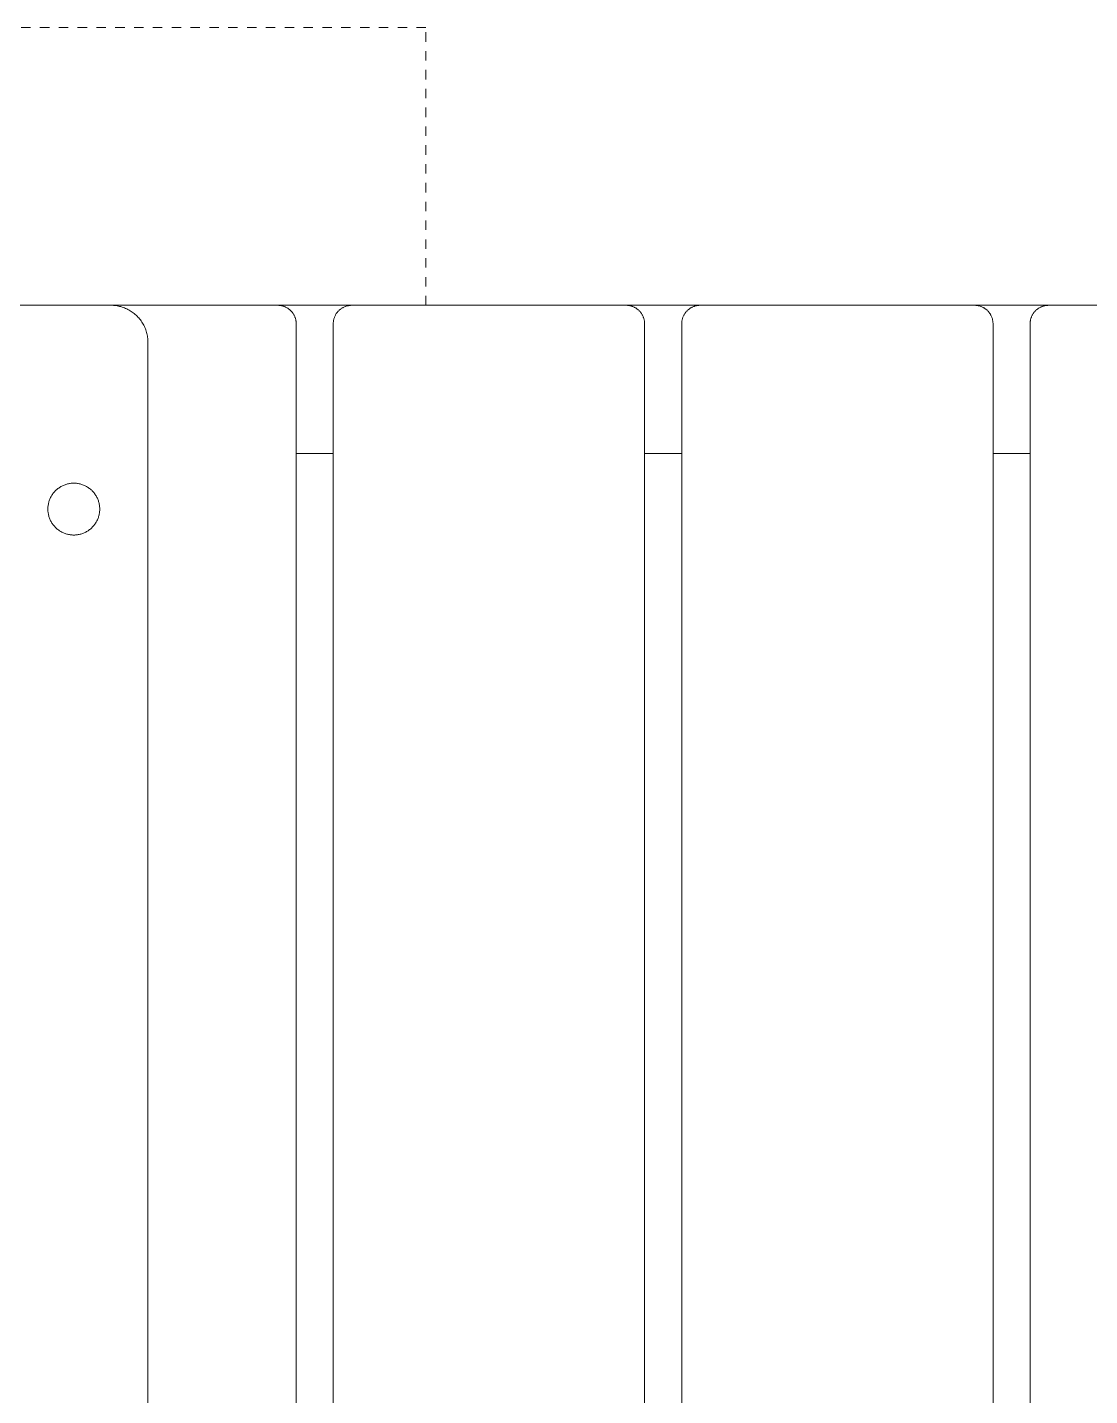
# Model space of a CAD drawing. Header units: inches. Extents: x -2 to 171, y -5 to 121.
# Drawn here: x 10.64 to 21.92, y 57.34 to 71.88 of the extents above; entities that cross this region are included whole.
import ezdxf

# ---------------------------------------------------------------- set-up
doc = ezdxf.new("R2010")
doc.units = ezdxf.units.IN
doc.linetypes.add('HIDDEN', pattern=[1.905, 1.27, -0.635])
doc.layers.add('ZANO_R', color=7, linetype='Continuous', lineweight=0)
doc.layers.add('ZANO_R_przerywana', color=250, linetype='HIDDEN', lineweight=0)

msp = doc.modelspace()

# ---------------------------------------------------------------- linework, layer by layer
at = {"layer": 'ZANO_R'}
for p, q in [((10.38363, 68.92789), (13.29701, 68.92789)), ((11.52536, 68.92789), (11.5388, 68.92766)), ((11.5388, 68.92766), (11.55223, 68.92697)), ((11.55223, 68.92697), (11.56562, 68.92583)), ((11.56562, 68.92583), (11.57897, 68.92422)), ((11.57897, 68.92422), (11.59225, 68.92216)), ((11.59225, 68.92216), (11.60546, 68.91965)), ((11.60546, 68.91965), (11.61857, 68.9167)), ((11.61857, 68.9167), (11.63158, 68.91329)), ((11.63158, 68.91329), (11.64446, 68.90944)), ((11.64446, 68.90944), (11.6572, 68.90516)), ((11.6572, 68.90516), (11.66979, 68.90044)), ((13.30373, 68.92777), (13.29701, 68.92789)), ((14.08005, 68.92789), (13.30138, 68.92789)), ((13.31045, 68.92743), (13.30373, 68.92777)), ((13.31714, 68.92686), (13.31045, 68.92743)), ((13.32382, 68.92606), (13.31714, 68.92686)), ((13.33046, 68.92503), (13.32382, 68.92606)), ((13.33706, 68.92377), (13.33046, 68.92503)), ((13.34362, 68.92229), (13.33706, 68.92377)), ((13.35012, 68.92059), (13.34362, 68.92229)), ((13.35656, 68.91867), (13.35012, 68.92059)), ((13.36293, 68.91652), (13.35656, 68.91867)), ((13.36923, 68.91416), (13.36293, 68.91652)), ((13.37544, 68.91159), (13.36923, 68.91416)), ((13.38156, 68.90881), (13.37544, 68.91159)), ((13.38758, 68.90582), (13.38156, 68.90881)), ((13.39349, 68.90263), (13.38758, 68.90582)), ((13.98794, 68.90263), (13.99385, 68.90582)), ((13.99385, 68.90582), (13.99987, 68.90881)), ((13.99987, 68.90881), (14.00599, 68.91159)), ((14.00599, 68.91159), (14.0122, 68.91416)), ((14.0122, 68.91416), (14.01849, 68.91652)), ((14.01849, 68.91652), (14.02486, 68.91867)), ((14.02486, 68.91867), (14.0313, 68.92059)), ((14.0313, 68.92059), (14.03781, 68.92229)), ((14.03781, 68.92229), (14.04436, 68.92377)), ((14.04436, 68.92377), (14.05097, 68.92503)), ((14.05097, 68.92503), (14.05761, 68.92606)), ((14.05761, 68.92606), (14.06428, 68.92686)), ((14.06428, 68.92686), (14.07098, 68.92743)), ((14.07098, 68.92743), (14.07769, 68.92777)), ((14.07769, 68.92777), (14.08441, 68.92789)), ((14.08441, 68.92789), (16.9978, 68.92789)), ((17.00452, 68.92777), (16.9978, 68.92789)), ((17.78083, 68.92789), (17.00217, 68.92789)), ((17.01123, 68.92743), (17.00452, 68.92777)), ((17.01793, 68.92686), (17.01123, 68.92743)), ((17.02461, 68.92606), (17.01793, 68.92686)), ((17.03125, 68.92503), (17.02461, 68.92606)), ((17.03785, 68.92377), (17.03125, 68.92503)), ((17.04441, 68.92229), (17.03785, 68.92377)), ((17.05091, 68.92059), (17.04441, 68.92229)), ((17.05735, 68.91867), (17.05091, 68.92059)), ((17.06372, 68.91652), (17.05735, 68.91867)), ((17.07002, 68.91416), (17.06372, 68.91652)), ((17.07623, 68.91159), (17.07002, 68.91416)), ((17.08234, 68.90881), (17.07623, 68.91159)), ((17.08836, 68.90582), (17.08234, 68.90881)), ((17.09428, 68.90263), (17.08836, 68.90582)), ((17.68872, 68.90263), (17.69464, 68.90582)), ((17.69464, 68.90582), (17.70066, 68.90881)), ((17.70066, 68.90881), (17.70678, 68.91159)), ((17.70678, 68.91159), (17.71299, 68.91416)), ((17.71299, 68.91416), (17.71928, 68.91652)), ((17.71928, 68.91652), (17.72565, 68.91867)), ((17.72565, 68.91867), (17.73209, 68.92059)), ((17.73209, 68.92059), (17.7386, 68.92229)), ((17.7386, 68.92229), (17.74515, 68.92377)), ((17.74515, 68.92377), (17.75176, 68.92503)), ((17.75176, 68.92503), (17.7584, 68.92606)), ((17.7584, 68.92606), (17.76507, 68.92686)), ((17.76507, 68.92686), (17.77177, 68.92743)), ((17.77177, 68.92743), (17.77848, 68.92777)), ((17.77848, 68.92777), (17.7852, 68.92789)), ((17.7852, 68.92789), (20.69859, 68.92789)), ((20.70531, 68.92777), (20.69859, 68.92789)), ((21.48162, 68.92789), (20.70296, 68.92789)), ((20.71202, 68.92743), (20.70531, 68.92777)), ((20.71872, 68.92686), (20.71202, 68.92743)), ((20.72539, 68.92606), (20.71872, 68.92686)), ((20.73204, 68.92503), (20.72539, 68.92606)), ((20.73864, 68.92377), (20.73204, 68.92503)), ((20.7452, 68.92229), (20.73864, 68.92377)), ((20.7517, 68.92059), (20.7452, 68.92229)), ((20.75814, 68.91867), (20.7517, 68.92059)), ((20.76451, 68.91652), (20.75814, 68.91867)), ((20.7708, 68.91416), (20.76451, 68.91652)), ((20.77701, 68.91159), (20.7708, 68.91416)), ((20.78313, 68.90881), (20.77701, 68.91159)), ((20.78915, 68.90582), (20.78313, 68.90881)), ((20.79507, 68.90263), (20.78915, 68.90582)), ((21.38951, 68.90263), (21.39543, 68.90582)), ((21.39543, 68.90582), (21.40145, 68.90881)), ((21.40145, 68.90881), (21.40757, 68.91159)), ((21.40757, 68.91159), (21.41378, 68.91416)), ((21.41378, 68.91416), (21.42007, 68.91652)), ((21.42007, 68.91652), (21.42644, 68.91867)), ((21.42644, 68.91867), (21.43288, 68.92059)), ((21.43288, 68.92059), (21.43938, 68.92229)), ((21.43938, 68.92229), (21.44594, 68.92377)), ((21.44594, 68.92377), (21.45254, 68.92503)), ((21.45254, 68.92503), (21.45919, 68.92606)), ((21.45919, 68.92606), (21.46586, 68.92686)), ((21.46586, 68.92686), (21.47256, 68.92743)), ((21.47256, 68.92743), (21.47927, 68.92777)), ((21.47927, 68.92777), (21.48599, 68.92789)), ((21.48599, 68.92789), (24.39938, 68.92789)), ((11.66979, 68.90044), (11.68221, 68.8953)), ((11.68221, 68.8953), (11.69445, 68.88973)), ((11.69445, 68.88973), (11.70649, 68.88375)), ((11.70649, 68.88375), (11.71832, 68.87736)), ((11.71832, 68.87736), (11.72992, 68.87057)), ((11.72992, 68.87057), (11.74128, 68.86339)), ((11.74128, 68.86339), (11.7524, 68.85583)), ((11.7524, 68.85583), (11.76325, 68.84789)), ((11.76325, 68.84789), (11.77382, 68.83959)), ((11.77382, 68.83959), (11.7841, 68.83093)), ((11.7841, 68.83093), (11.79408, 68.82192)), ((11.79408, 68.82192), (11.80375, 68.81258)), ((11.80375, 68.81258), (11.81309, 68.80291)), ((11.81309, 68.80291), (11.8221, 68.79293)), ((11.8221, 68.79293), (11.83076, 68.78265)), ((11.83076, 68.78265), (11.83906, 68.77208)), ((11.83906, 68.77208), (11.847, 68.76123)), ((11.847, 68.76123), (11.85456, 68.75011)), ((13.39929, 68.89923), (13.39349, 68.90263)), ((13.40498, 68.89564), (13.39929, 68.89923)), ((13.41053, 68.89186), (13.40498, 68.89564)), ((13.41596, 68.88789), (13.41053, 68.89186)), ((13.42124, 68.88374), (13.41596, 68.88789)), ((13.42638, 68.87941), (13.42124, 68.88374)), ((13.43137, 68.8749), (13.42638, 68.87941)), ((13.43621, 68.87023), (13.43137, 68.8749)), ((13.44088, 68.8654), (13.43621, 68.87023)), ((13.44538, 68.86041), (13.44088, 68.8654)), ((13.44971, 68.85527), (13.44538, 68.86041)), ((13.45386, 68.84998), (13.44971, 68.85527)), ((13.45783, 68.84456), (13.45386, 68.84998)), ((13.46162, 68.839), (13.45783, 68.84456)), ((13.46521, 68.83332), (13.46162, 68.839)), ((13.4686, 68.82752), (13.46521, 68.83332)), ((13.47179, 68.8216), (13.4686, 68.82752)), ((13.47478, 68.81558), (13.47179, 68.8216)), ((13.47757, 68.80946), (13.47478, 68.81558)), ((13.48014, 68.80325), (13.47757, 68.80946)), ((13.4825, 68.79696), (13.48014, 68.80325)), ((13.48464, 68.79059), (13.4825, 68.79696)), ((13.48656, 68.78415), (13.48464, 68.79059)), ((13.48827, 68.77765), (13.48656, 68.78415)), ((13.48975, 68.77109), (13.48827, 68.77765)), ((13.491, 68.76449), (13.48975, 68.77109)), ((13.49203, 68.75784), (13.491, 68.76449)), ((13.8894, 68.75784), (13.89043, 68.76449)), ((13.89043, 68.76449), (13.89168, 68.77109)), ((13.89168, 68.77109), (13.89316, 68.77765)), ((13.89316, 68.77765), (13.89486, 68.78415)), ((13.89486, 68.78415), (13.89679, 68.79059)), ((13.89679, 68.79059), (13.89893, 68.79696)), ((13.89893, 68.79696), (13.90129, 68.80325)), ((13.90129, 68.80325), (13.90386, 68.80946)), ((13.90386, 68.80946), (13.90664, 68.81558)), ((13.90664, 68.81558), (13.90963, 68.8216)), ((13.90963, 68.8216), (13.91283, 68.82752)), ((13.91283, 68.82752), (13.91622, 68.83332)), ((13.91622, 68.83332), (13.91981, 68.839)), ((13.91981, 68.839), (13.92359, 68.84456)), ((13.92359, 68.84456), (13.92756, 68.84998)), ((13.92756, 68.84998), (13.93172, 68.85527)), ((13.93172, 68.85527), (13.93605, 68.86041)), ((13.93605, 68.86041), (13.94055, 68.8654)), ((13.94055, 68.8654), (13.94522, 68.87023)), ((13.94522, 68.87023), (13.95005, 68.8749)), ((13.95005, 68.8749), (13.95504, 68.87941)), ((13.95504, 68.87941), (13.96018, 68.88374)), ((13.96018, 68.88374), (13.96547, 68.88789)), ((13.96547, 68.88789), (13.97089, 68.89186)), ((13.97089, 68.89186), (13.97645, 68.89564)), ((13.97645, 68.89564), (13.98213, 68.89923)), ((13.98213, 68.89923), (13.98794, 68.90263)), ((17.10008, 68.89923), (17.09428, 68.90263)), ((17.10576, 68.89564), (17.10008, 68.89923)), ((17.11132, 68.89186), (17.10576, 68.89564)), ((17.11675, 68.88789), (17.11132, 68.89186)), ((17.12203, 68.88374), (17.11675, 68.88789)), ((17.12717, 68.87941), (17.12203, 68.88374)), ((17.13216, 68.8749), (17.12717, 68.87941)), ((17.137, 68.87023), (17.13216, 68.8749)), ((17.14167, 68.8654), (17.137, 68.87023)), ((17.14617, 68.86041), (17.14167, 68.8654)), ((17.1505, 68.85527), (17.14617, 68.86041)), ((17.15465, 68.84998), (17.1505, 68.85527)), ((17.15862, 68.84456), (17.15465, 68.84998)), ((17.1624, 68.839), (17.15862, 68.84456)), ((17.16599, 68.83332), (17.1624, 68.839)), ((17.16939, 68.82752), (17.16599, 68.83332)), ((17.17258, 68.8216), (17.16939, 68.82752)), ((17.17557, 68.81558), (17.17258, 68.8216)), ((17.17835, 68.80946), (17.17557, 68.81558)), ((17.18093, 68.80325), (17.17835, 68.80946)), ((17.18329, 68.79696), (17.18093, 68.80325)), ((17.18543, 68.79059), (17.18329, 68.79696)), ((17.18735, 68.78415), (17.18543, 68.79059)), ((17.18905, 68.77765), (17.18735, 68.78415)), ((17.19053, 68.77109), (17.18905, 68.77765)), ((17.19179, 68.76449), (17.19053, 68.77109)), ((17.19282, 68.75784), (17.19179, 68.76449)), ((17.59019, 68.75784), (17.59121, 68.76449)), ((17.59121, 68.76449), (17.59247, 68.77109)), ((17.59247, 68.77109), (17.59395, 68.77765)), ((17.59395, 68.77765), (17.59565, 68.78415)), ((17.59565, 68.78415), (17.59758, 68.79059)), ((17.59758, 68.79059), (17.59972, 68.79696)), ((17.59972, 68.79696), (17.60208, 68.80325)), ((17.60208, 68.80325), (17.60465, 68.80946)), ((17.60465, 68.80946), (17.60743, 68.81558)), ((17.60743, 68.81558), (17.61042, 68.8216)), ((17.61042, 68.8216), (17.61362, 68.82752)), ((17.61362, 68.82752), (17.61701, 68.83332)), ((17.61701, 68.83332), (17.6206, 68.839)), ((17.6206, 68.839), (17.62438, 68.84456)), ((17.62438, 68.84456), (17.62835, 68.84998)), ((17.62835, 68.84998), (17.6325, 68.85527)), ((17.6325, 68.85527), (17.63683, 68.86041)), ((17.63683, 68.86041), (17.64134, 68.8654)), ((17.64134, 68.8654), (17.64601, 68.87023)), ((17.64601, 68.87023), (17.65084, 68.8749)), ((17.65084, 68.8749), (17.65583, 68.87941)), ((17.65583, 68.87941), (17.66097, 68.88374)), ((17.66097, 68.88374), (17.66626, 68.88789)), ((17.66626, 68.88789), (17.67168, 68.89186)), ((17.67168, 68.89186), (17.67724, 68.89564)), ((17.67724, 68.89564), (17.68292, 68.89923)), ((17.68292, 68.89923), (17.68872, 68.90263)), ((20.80087, 68.89923), (20.79507, 68.90263)), ((20.80655, 68.89564), (20.80087, 68.89923)), ((20.81211, 68.89186), (20.80655, 68.89564)), ((20.81753, 68.88789), (20.81211, 68.89186)), ((20.82282, 68.88374), (20.81753, 68.88789)), ((20.82796, 68.87941), (20.82282, 68.88374)), ((20.83295, 68.8749), (20.82796, 68.87941)), ((20.83778, 68.87023), (20.83295, 68.8749)), ((20.84245, 68.8654), (20.83778, 68.87023)), ((20.84696, 68.86041), (20.84245, 68.8654)), ((20.85129, 68.85527), (20.84696, 68.86041)), ((20.85544, 68.84998), (20.85129, 68.85527)), ((20.85941, 68.84456), (20.85544, 68.84998)), ((20.86319, 68.839), (20.85941, 68.84456)), ((20.86678, 68.83332), (20.86319, 68.839)), ((20.87018, 68.82752), (20.86678, 68.83332)), ((20.87337, 68.8216), (20.87018, 68.82752)), ((20.87636, 68.81558), (20.87337, 68.8216)), ((20.87914, 68.80946), (20.87636, 68.81558)), ((20.88172, 68.80325), (20.87914, 68.80946)), ((20.88407, 68.79696), (20.88172, 68.80325)), ((20.88622, 68.79059), (20.88407, 68.79696)), ((20.88814, 68.78415), (20.88622, 68.79059)), ((20.88984, 68.77765), (20.88814, 68.78415)), ((20.89132, 68.77109), (20.88984, 68.77765)), ((20.89258, 68.76449), (20.89132, 68.77109)), ((20.89361, 68.75784), (20.89258, 68.76449)), ((21.29097, 68.75784), (21.292, 68.76449)), ((21.292, 68.76449), (21.29326, 68.77109)), ((21.29326, 68.77109), (21.29474, 68.77765)), ((21.29474, 68.77765), (21.29644, 68.78415)), ((21.29644, 68.78415), (21.29836, 68.79059)), ((21.29836, 68.79059), (21.30051, 68.79696)), ((21.30051, 68.79696), (21.30287, 68.80325)), ((21.30287, 68.80325), (21.30544, 68.80946)), ((21.30544, 68.80946), (21.30822, 68.81558)), ((21.30822, 68.81558), (21.31121, 68.8216)), ((21.31121, 68.8216), (21.3144, 68.82752)), ((21.3144, 68.82752), (21.3178, 68.83332)), ((21.3178, 68.83332), (21.32139, 68.839)), ((21.32139, 68.839), (21.32517, 68.84456)), ((21.32517, 68.84456), (21.32914, 68.84998)), ((21.32914, 68.84998), (21.33329, 68.85527)), ((21.33329, 68.85527), (21.33762, 68.86041)), ((21.33762, 68.86041), (21.34213, 68.8654)), ((21.34213, 68.8654), (21.3468, 68.87023)), ((21.3468, 68.87023), (21.35163, 68.8749)), ((21.35163, 68.8749), (21.35662, 68.87941)), ((21.35662, 68.87941), (21.36176, 68.88374)), ((21.36176, 68.88374), (21.36705, 68.88789)), ((21.36705, 68.88789), (21.37247, 68.89186)), ((21.37247, 68.89186), (21.37803, 68.89564)), ((21.37803, 68.89564), (21.38371, 68.89923)), ((21.38371, 68.89923), (21.38951, 68.90263)), ((11.85456, 68.75011), (11.86174, 68.73875)), ((11.86174, 68.73875), (11.86853, 68.72715)), ((11.86853, 68.72715), (11.87492, 68.71532)), ((11.87492, 68.71532), (11.8809, 68.70328)), ((11.8809, 68.70328), (11.88647, 68.69104)), ((11.88647, 68.69104), (11.89161, 68.67862)), ((11.89161, 68.67862), (11.89633, 68.66603)), ((11.89633, 68.66603), (11.90061, 68.65329)), ((11.90061, 68.65329), (11.90446, 68.64041)), ((11.90446, 68.64041), (11.90787, 68.6274)), ((11.90787, 68.6274), (11.91082, 68.61429)), ((11.91082, 68.61429), (11.91333, 68.60108)), ((13.49283, 68.75117), (13.49203, 68.75784)), ((13.4934, 68.74447), (13.49283, 68.75117)), ((13.49375, 68.73776), (13.4934, 68.74447)), ((13.49386, 68.73104), (13.49375, 68.73776)), ((13.49386, 68.73104), (13.49386, 51.4082)), ((13.88756, 68.73104), (13.88768, 68.73776)), ((13.88756, 51.4082), (13.88756, 68.73104)), ((13.88768, 68.73776), (13.88802, 68.74447)), ((13.88802, 68.74447), (13.8886, 68.75117)), ((13.8886, 68.75117), (13.8894, 68.75784)), ((17.19362, 68.75117), (17.19282, 68.75784)), ((17.19419, 68.74447), (17.19362, 68.75117)), ((17.19454, 68.73776), (17.19419, 68.74447)), ((17.19465, 68.73104), (17.19454, 68.73776)), ((17.19465, 68.73104), (17.19465, 51.4082)), ((17.58835, 68.73104), (17.58847, 68.73776)), ((17.58835, 51.4082), (17.58835, 68.73104)), ((17.58847, 68.73776), (17.58881, 68.74447)), ((17.58881, 68.74447), (17.58938, 68.75117)), ((17.58938, 68.75117), (17.59019, 68.75784)), ((20.89441, 68.75117), (20.89361, 68.75784)), ((20.89498, 68.74447), (20.89441, 68.75117)), ((20.89532, 68.73776), (20.89498, 68.74447)), ((20.89544, 68.73104), (20.89532, 68.73776)), ((20.89544, 68.73104), (20.89544, 51.4082)), ((21.28914, 68.73104), (21.28926, 68.73776)), ((21.28914, 51.4082), (21.28914, 68.73104)), ((21.28926, 68.73776), (21.2896, 68.74447)), ((21.2896, 68.74447), (21.29017, 68.75117)), ((21.29017, 68.75117), (21.29097, 68.75784)), ((11.91333, 68.60108), (11.91539, 68.5878)), ((11.91539, 68.5878), (11.917, 68.57445)), ((11.917, 68.57445), (11.91814, 68.56106)), ((11.91814, 68.56106), (11.91883, 68.54763)), ((11.91883, 68.54763), (11.91906, 68.53419)), ((11.91906, 51.60505), (11.91906, 68.53419)), ((13.49386, 67.35309), (13.88756, 67.35309)), ((17.19465, 67.35309), (17.58835, 67.35309)), ((20.89544, 67.35309), (21.28914, 67.35309)), ((11.02072, 67.01481), (11.0295, 67.01849)), ((11.0295, 67.01849), (11.03839, 67.02186)), ((11.03839, 67.02186), (11.0474, 67.02493)), ((11.0474, 67.02493), (11.05651, 67.02768)), ((11.05651, 67.02768), (11.0657, 67.03012)), ((11.0657, 67.03012), (11.07498, 67.03223)), ((11.07498, 67.03223), (11.08432, 67.03403)), ((11.08432, 67.03403), (11.09372, 67.0355)), ((11.09372, 67.0355), (11.10317, 67.03665)), ((11.10317, 67.03665), (11.11264, 67.03747)), ((11.11264, 67.03747), (11.12215, 67.03796)), ((11.12215, 67.03796), (11.13166, 67.03812)), ((11.13166, 67.03812), (11.14117, 67.03796)), ((11.14117, 67.03796), (11.15067, 67.03747)), ((11.15067, 67.03747), (11.16015, 67.03665)), ((11.16015, 67.03665), (11.16959, 67.0355)), ((11.16959, 67.0355), (11.17899, 67.03403)), ((11.17899, 67.03403), (11.18834, 67.03223)), ((11.18834, 67.03223), (11.19761, 67.03012)), ((11.19761, 67.03012), (11.20681, 67.02768)), ((11.20681, 67.02768), (11.21591, 67.02493)), ((11.21591, 67.02493), (11.22492, 67.02186)), ((11.22492, 67.02186), (11.23382, 67.01849)), ((11.23382, 67.01849), (11.24259, 67.01481)), ((10.8775, 66.8691), (10.88133, 66.87781)), ((10.88133, 66.87781), (10.88546, 66.88638)), ((10.88546, 66.88638), (10.88988, 66.8948)), ((10.88988, 66.8948), (10.89459, 66.90307)), ((10.89459, 66.90307), (10.89958, 66.91117)), ((10.89958, 66.91117), (10.90485, 66.91909)), ((10.90485, 66.91909), (10.91039, 66.92682)), ((10.91039, 66.92682), (10.91619, 66.93436)), ((10.91619, 66.93436), (10.92225, 66.9417)), ((10.92225, 66.9417), (10.92856, 66.94882)), ((10.92856, 66.94882), (10.93511, 66.95572)), ((10.93511, 66.95572), (10.9419, 66.96239)), ((10.9419, 66.96239), (10.94891, 66.96882)), ((10.94891, 66.96882), (10.95614, 66.975)), ((10.95614, 66.975), (10.96357, 66.98093)), ((10.96357, 66.98093), (10.97121, 66.9866)), ((10.97121, 66.9866), (10.97904, 66.99201)), ((10.97904, 66.99201), (10.98705, 66.99714)), ((10.98705, 66.99714), (10.99524, 67.00199)), ((10.99524, 67.00199), (11.00358, 67.00656)), ((11.00358, 67.00656), (11.01208, 67.01083)), ((11.01208, 67.01083), (11.02072, 67.01481)), ((11.24259, 67.01481), (11.25123, 67.01083)), ((11.25123, 67.01083), (11.25973, 67.00656)), ((11.25973, 67.00656), (11.26808, 67.00199)), ((11.26808, 67.00199), (11.27626, 66.99714)), ((11.27626, 66.99714), (11.28427, 66.99201)), ((11.28427, 66.99201), (11.2921, 66.9866)), ((11.2921, 66.9866), (11.29974, 66.98093)), ((11.29974, 66.98093), (11.30718, 66.975)), ((11.30718, 66.975), (11.31441, 66.96882)), ((11.31441, 66.96882), (11.32142, 66.96239)), ((11.32142, 66.96239), (11.3282, 66.95572)), ((11.3282, 66.95572), (11.33476, 66.94882)), ((11.33476, 66.94882), (11.34106, 66.9417)), ((11.34106, 66.9417), (11.34712, 66.93436)), ((11.34712, 66.93436), (11.35293, 66.92682)), ((11.35293, 66.92682), (11.35846, 66.91909)), ((11.35846, 66.91909), (11.36373, 66.91117)), ((11.36373, 66.91117), (11.36872, 66.90307)), ((11.36872, 66.90307), (11.37343, 66.8948)), ((11.37343, 66.8948), (11.37786, 66.88638)), ((11.37786, 66.88638), (11.38198, 66.87781)), ((11.38198, 66.87781), (11.38581, 66.8691)), ((10.85611, 66.76729), (10.85644, 66.7768)), ((10.85611, 66.75778), (10.85611, 66.76729)), ((10.85644, 66.74827), (10.85611, 66.75778)), ((10.85644, 66.7768), (10.85709, 66.78629)), ((10.85709, 66.73878), (10.85644, 66.74827)), ((10.85709, 66.78629), (10.85808, 66.79575)), ((10.85808, 66.72932), (10.85709, 66.73878)), ((10.85808, 66.79575), (10.85939, 66.80518)), ((10.85939, 66.71989), (10.85808, 66.72932)), ((10.85939, 66.80518), (10.86102, 66.81455)), ((10.86102, 66.81455), (10.86298, 66.82386)), ((10.86298, 66.82386), (10.86525, 66.8331)), ((10.86525, 66.8331), (10.86785, 66.84225)), ((10.86785, 66.84225), (10.87076, 66.85131)), ((10.87076, 66.85131), (10.87398, 66.86026)), ((10.87398, 66.86026), (10.8775, 66.8691)), ((11.38581, 66.8691), (11.38934, 66.86026)), ((11.38934, 66.86026), (11.39256, 66.85131)), ((11.39256, 66.85131), (11.39547, 66.84225)), ((11.39547, 66.84225), (11.39806, 66.8331)), ((11.39806, 66.8331), (11.40034, 66.82386)), ((11.40034, 66.82386), (11.4023, 66.81455)), ((11.4023, 66.81455), (11.40393, 66.80518)), ((11.40393, 66.80518), (11.40524, 66.79575)), ((11.40524, 66.72932), (11.40393, 66.71989)), ((11.40524, 66.79575), (11.40622, 66.78629)), ((11.40622, 66.73878), (11.40524, 66.72932)), ((11.40622, 66.78629), (11.40688, 66.7768)), ((11.40688, 66.74827), (11.40622, 66.73878)), ((11.40688, 66.7768), (11.40721, 66.76729)), ((11.40721, 66.75778), (11.40688, 66.74827)), ((11.40721, 66.76729), (11.40721, 66.75778)), ((10.86102, 66.71052), (10.85939, 66.71989)), ((10.86298, 66.70121), (10.86102, 66.71052)), ((10.86525, 66.69197), (10.86298, 66.70121)), ((10.86785, 66.68282), (10.86525, 66.69197)), ((10.87076, 66.67376), (10.86785, 66.68282)), ((10.87398, 66.66481), (10.87076, 66.67376)), ((10.8775, 66.65597), (10.87398, 66.66481)), ((10.88133, 66.64726), (10.8775, 66.65597)), ((10.88546, 66.63869), (10.88133, 66.64726)), ((10.88988, 66.63027), (10.88546, 66.63869)), ((10.89459, 66.622), (10.88988, 66.63027)), ((10.89958, 66.6139), (10.89459, 66.622)), ((10.90485, 66.60598), (10.89958, 66.6139)), ((10.91039, 66.59825), (10.90485, 66.60598)), ((10.91619, 66.59071), (10.91039, 66.59825)), ((10.92225, 66.58337), (10.91619, 66.59071)), ((10.92856, 66.57625), (10.92225, 66.58337)), ((11.34106, 66.58337), (11.33476, 66.57625)), ((11.34712, 66.59071), (11.34106, 66.58337)), ((11.35293, 66.59825), (11.34712, 66.59071)), ((11.35846, 66.60598), (11.35293, 66.59825)), ((11.36373, 66.6139), (11.35846, 66.60598)), ((11.36872, 66.622), (11.36373, 66.6139)), ((11.37343, 66.63027), (11.36872, 66.622)), ((11.37786, 66.63869), (11.37343, 66.63027)), ((11.38198, 66.64726), (11.37786, 66.63869)), ((11.38581, 66.65597), (11.38198, 66.64726)), ((11.38934, 66.66481), (11.38581, 66.65597)), ((11.39256, 66.67376), (11.38934, 66.66481)), ((11.39547, 66.68282), (11.39256, 66.67376)), ((11.39806, 66.69197), (11.39547, 66.68282)), ((11.40034, 66.70121), (11.39806, 66.69197)), ((11.4023, 66.71052), (11.40034, 66.70121)), ((11.40393, 66.71989), (11.4023, 66.71052)), ((10.93511, 66.56935), (10.92856, 66.57625)), ((10.9419, 66.56268), (10.93511, 66.56935)), ((10.94891, 66.55625), (10.9419, 66.56268)), ((10.95614, 66.55007), (10.94891, 66.55625)), ((10.96357, 66.54414), (10.95614, 66.55007)), ((10.97121, 66.53846), (10.96357, 66.54414)), ((10.97904, 66.53306), (10.97121, 66.53846)), ((10.98705, 66.52793), (10.97904, 66.53306)), ((10.99524, 66.52308), (10.98705, 66.52793)), ((11.00358, 66.51851), (10.99524, 66.52308)), ((11.01208, 66.51424), (11.00358, 66.51851)), ((11.02072, 66.51026), (11.01208, 66.51424)), ((11.0295, 66.50658), (11.02072, 66.51026)), ((11.03839, 66.5032), (11.0295, 66.50658)), ((11.0474, 66.50014), (11.03839, 66.5032)), ((11.05651, 66.49739), (11.0474, 66.50014)), ((11.0657, 66.49495), (11.05651, 66.49739)), ((11.07498, 66.49283), (11.0657, 66.49495)), ((11.08432, 66.49104), (11.07498, 66.49283)), ((11.09372, 66.48957), (11.08432, 66.49104)), ((11.10317, 66.48842), (11.09372, 66.48957)), ((11.11264, 66.4876), (11.10317, 66.48842)), ((11.12215, 66.48711), (11.11264, 66.4876)), ((11.13166, 66.48694), (11.12215, 66.48711)), ((11.14117, 66.48711), (11.13166, 66.48694)), ((11.15067, 66.4876), (11.14117, 66.48711)), ((11.16015, 66.48842), (11.15067, 66.4876)), ((11.16959, 66.48957), (11.16015, 66.48842)), ((11.17899, 66.49104), (11.16959, 66.48957)), ((11.18834, 66.49283), (11.17899, 66.49104)), ((11.19761, 66.49495), (11.18834, 66.49283)), ((11.20681, 66.49739), (11.19761, 66.49495)), ((11.21591, 66.50014), (11.20681, 66.49739)), ((11.22492, 66.5032), (11.21591, 66.50014)), ((11.23382, 66.50658), (11.22492, 66.5032)), ((11.24259, 66.51026), (11.23382, 66.50658)), ((11.25123, 66.51424), (11.24259, 66.51026)), ((11.25973, 66.51851), (11.25123, 66.51424)), ((11.26808, 66.52308), (11.25973, 66.51851)), ((11.27626, 66.52793), (11.26808, 66.52308)), ((11.28427, 66.53306), (11.27626, 66.52793)), ((11.2921, 66.53846), (11.28427, 66.53306)), ((11.29974, 66.54414), (11.2921, 66.53846)), ((11.30718, 66.55007), (11.29974, 66.54414)), ((11.31441, 66.55625), (11.30718, 66.55007)), ((11.32142, 66.56268), (11.31441, 66.55625)), ((11.3282, 66.56935), (11.32142, 66.56268)), ((11.33476, 66.57625), (11.3282, 66.56935))]:
    msp.add_line(p, q, dxfattribs=at)
at = {"layer": 'ZANO_R_przerywana', "ltscale": 0.05}
for p, q in [((14.87182, 71.88065), (5.02929, 71.88065)), ((14.87182, 68.92789), (14.87182, 71.88065))]:
    msp.add_line(p, q, dxfattribs=at)

doc.saveas('drawing.dxf')
